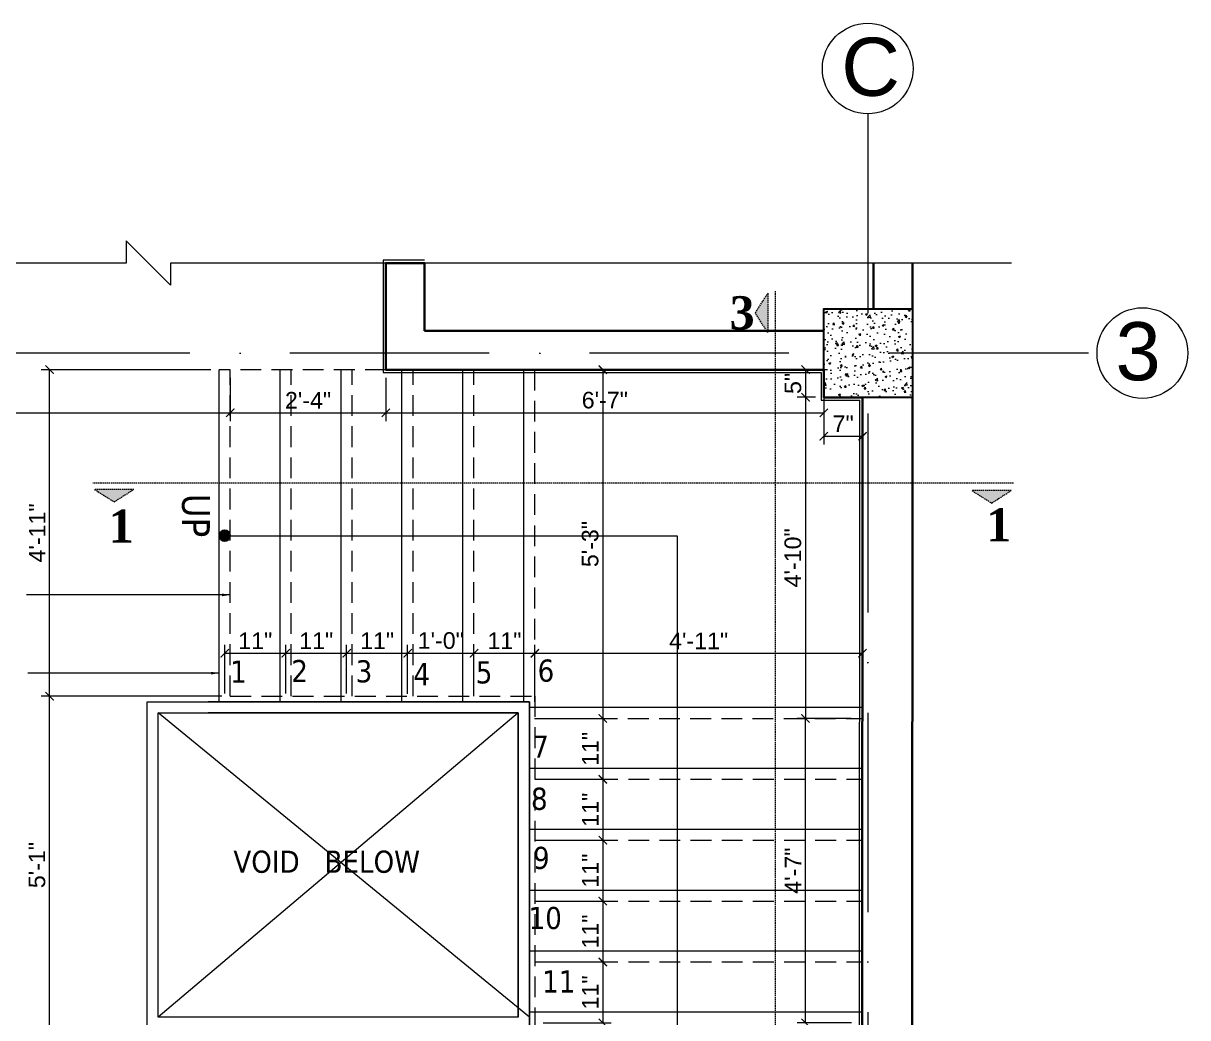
# Model space of a CAD drawing. Header units: inches. Extents: x 10755 to 33653, y -10992 to 10708.
# Drawn here: x 26093.8 to 26304.1, y 4202.5 to 4382.2 of the extents above; entities that cross this region are included whole.
import ezdxf

# ---------------------------------------------------------------- set-up
doc = ezdxf.new("R2010")
doc.units = ezdxf.units.IN
doc.header["$MEASUREMENT"] = 0
doc.linetypes.add('ACAD_ISO10W100', pattern=[18, 12, -3, 0, -3])
doc.linetypes.add('HIDDEN', pattern=[0.375, 0.25, -0.125])
for name, color, linetype, lineweight in [('arrow line', 54, 'Continuous', 9), ('beam in plan', 241, 'HIDDEN', 20), ('centerline', 9, 'ACAD_ISO10W100', 5), ('col', 1, 'Continuous', 30), ('dimension element- 8', 5, 'Continuous', 13), ('DIMINSION', 5, 'Continuous', 15), ('hatch', 33, 'Continuous', 5), ('hatch- rcc', 252, 'Continuous', 5), ('hatch1', 9, 'Continuous', 5), ('hidden line', 4, 'HIDDEN', 9), ('Pillar', 11, 'Continuous', 25), ('PLASTER', 50, 'Continuous', 9), ('plaster line', 160, 'Continuous', 9), ('railing', 33, 'Continuous', 15), ('STAIRCASE', 143, 'Continuous', 15), ('text detail- 8', 115, 'Continuous', 18), ('text- 8', 115, 'Continuous', 18), ('title text 1', 113, 'Continuous', 25), ('wall', 1, 'Continuous', 35)]:
    doc.layers.add(name, color=color, linetype=linetype, lineweight=lineweight)
doc.layers.add('T-TEXT', color=230, linetype='Continuous')
doc.layers.get('DIMINSION').off()
doc.styles.add('arial', font='arial.ttf')
doc.styles.add('Prajwal', font='stylu.ttf', dxfattribs={"height": 9})
doc.styles.get("Standard").update_dxf_attribs({"font": 'arial.ttf'})
doc.styles.add('suren', font='times.ttf', dxfattribs={"height": 4})
doc.dimstyles.new('s3', dxfattribs={"dimscale": 3, "dimtxt": 1, "dimasz": 0.5, "dimexe": 0.5, "dimexo": 0.5, "dimgap": 0.25, "dimtad": 1, "dimzin": 3, "dimdsep": 46, "dimlunit": 4, "dimtxsty": 'Standard', "dimblk": 'ARCHTICK', "dimcen": 0, "dimclrd": 256, "dimclre": 256, "dimclrt": 6, "dimadec": 0, "dimazin": 0, "dimtfac": 0.5, "dimtix": 1, "dimtmove": 1, "dimatfit": 3, "dimfxl": 0.5, "dimfrac": 1, "dimtolj": 1, "dimtzin": 0, "dimarcsym": 1})

# ---------------------------------------------------------------- blocks, each defined once
blk = doc.blocks.new('ETERWEWE')
at = {"layer": 'hatch- rcc', "linetype": 'Continuous', "ltscale": 30}
h = blk.add_hatch(dxfattribs=at)
h.set_pattern_fill('AR-CONC', color=256, scale=0.5, style=0)
h.set_pattern_definition([(50, (0, 0), (3.586300913, -0.313760675), [0.375, -4.125]), (355, (0, 0), (-0.69375667, 3.76096067), [0.3, -3.3]), (100.4514445, (0.299, -0.026), (2.89254423, 3.447199955), [0.31870096, -3.50571056]), (46.1842, (0, 1), (5.33620665, -0.8275964), [0.5625, -6.1875]), (96.6356355, (0.4447, 0.931), (4.67330973, 4.870593), [0.47805171, -5.2585688]), (351.184164, (0, 1), (4.67330973, 4.870593), [0.45, -4.95]), (21, (0.5, 0.75), (2.98453526, -2.013094453), [0.375, -4.125]), (326, (0.5, 0.75), (1.21657666, 3.625750225), [0.3, -3.3]), (71.4514447, (0.7487, 0.5822), (4.20111188, 1.612655764), [0.31870095, -3.50571056]), (37.5, (0, 0), (0.060799277, 1.664469269), [0, -3.26, 0, -3.35, 0, -3.3125]), (7.5, (0, 0), (1.315347687, 1.97205856), [0, -1.91, 0, -3.185, 0, -1.2625]), (327.5, (-1.115, 0), (2.669112181, -0.112774359), [0, -1.25, 0, -3.9, 0, -5.175]), (317.5, (-1.615, 0), (2.915930847, 0.50052491), [0, -1.625, 0, -2.59, 0, -3.675])])
h.paths.add_polyline_path([(159423.23, -3794.58), (159439.23, -3794.58), (159439.23, -3778.58), (159423.23, -3778.58)])
at = {"layer": 'col', "linetype": 'Continuous', "ltscale": 30}
blk.add_lwpolyline([(159423.23, -3794.58), (159423.23, -3778.58), (159439.23, -3778.58), (159439.23, -3794.58), (159423.23, -3794.58)], dxfattribs=at)
blk = doc.blocks.new('_ArchTick')
at = {"color": 0, "const_width": 0.15}
blk.add_lwpolyline([(-0.5, -0.5), (0.5, 0.5)], dxfattribs=at)
blk = doc.blocks.new('*D2105')
at = {"layer": 'Defpoints', "color": 0, "transparency": 16777216}
for p in [(11359.75, -657.84), (11348.75, -666.59), (11359.75, -666.6)]:
    blk.add_point(p, dxfattribs=at)
at = {"layer": 'dimension element- 8', "lineweight": -2, "transparency": 16777216}
for p, q in [((11348.75, -665.09), (11348.75, -656.34)), ((11348.75, -657.84), (11359.75, -657.84)), ((11359.75, -665.1), (11359.75, -656.34))]:
    blk.add_line(p, q, dxfattribs=at)
at = {"layer": 'dimension element- 8', "lineweight": -2, "transparency": 16777216, "xscale": 1.5, "yscale": 1.5, "zscale": 1.5, "rotation": 180}
blk.add_blockref('_ArchTick', (11348.75, -657.84), dxfattribs=at)
at = {"layer": 'dimension element- 8', "lineweight": -2, "transparency": 16777216, "xscale": 1.5, "yscale": 1.5, "zscale": 1.5}
blk.add_blockref('_ArchTick', (11359.75, -657.84), dxfattribs=at)
at = {"layer": 'dimension element- 8', "color": 6, "transparency": 16777216, "insert": (11354.25, -655.58), "char_height": 3, "attachment_point": 5}
blk.add_mtext('\\A1;11"', dxfattribs=at)
blk = doc.blocks.new('*D2106')
at = {"layer": 'Defpoints', "color": 0, "transparency": 16777216}
for p in [(11370.75, -657.84), (11359.75, -666.6), (11370.75, -666.6)]:
    blk.add_point(p, dxfattribs=at)
at = {"layer": 'dimension element- 8', "lineweight": -2, "transparency": 16777216}
for p, q in [((11359.75, -665.1), (11359.75, -656.34)), ((11359.75, -657.84), (11370.75, -657.84)), ((11370.75, -665.1), (11370.75, -656.34))]:
    blk.add_line(p, q, dxfattribs=at)
at = {"layer": 'dimension element- 8', "lineweight": -2, "transparency": 16777216, "xscale": 1.5, "yscale": 1.5, "zscale": 1.5, "rotation": 180}
blk.add_blockref('_ArchTick', (11359.75, -657.84), dxfattribs=at)
at = {"layer": 'dimension element- 8', "lineweight": -2, "transparency": 16777216, "xscale": 1.5, "yscale": 1.5, "zscale": 1.5}
blk.add_blockref('_ArchTick', (11370.75, -657.84), dxfattribs=at)
at = {"layer": 'dimension element- 8', "color": 6, "transparency": 16777216, "insert": (11365.25, -655.58), "char_height": 3, "attachment_point": 5}
blk.add_mtext('\\A1;11"', dxfattribs=at)
blk = doc.blocks.new('*D2107')
at = {"layer": 'Defpoints', "color": 0, "transparency": 16777216}
for p in [(11381.76, -657.84), (11370.75, -666.6), (11381.76, -666.64)]:
    blk.add_point(p, dxfattribs=at)
at = {"layer": 'dimension element- 8', "lineweight": -2, "transparency": 16777216}
for p, q in [((11370.75, -665.1), (11370.75, -656.34)), ((11370.75, -657.84), (11381.76, -657.84)), ((11381.76, -665.14), (11381.76, -656.34))]:
    blk.add_line(p, q, dxfattribs=at)
at = {"layer": 'dimension element- 8', "lineweight": -2, "transparency": 16777216, "xscale": 1.5, "yscale": 1.5, "zscale": 1.5, "rotation": 180}
blk.add_blockref('_ArchTick', (11370.75, -657.84), dxfattribs=at)
at = {"layer": 'dimension element- 8', "lineweight": -2, "transparency": 16777216, "xscale": 1.5, "yscale": 1.5, "zscale": 1.5}
blk.add_blockref('_ArchTick', (11381.76, -657.84), dxfattribs=at)
at = {"layer": 'dimension element- 8', "color": 6, "transparency": 16777216, "insert": (11376.25, -655.58), "char_height": 3, "attachment_point": 5}
blk.add_mtext('\\A1;11"', dxfattribs=at)
blk = doc.blocks.new('*D2108')
at = {"layer": 'Defpoints', "color": 0, "transparency": 16777216}
for p in [(11463.88, -657.85), (11404.74, -665.59), (11463.88, -668.59)]:
    blk.add_point(p, dxfattribs=at)
at = {"layer": 'dimension element- 8', "lineweight": -2, "transparency": 16777216}
for p, q in [((11404.74, -664.09), (11404.74, -656.35)), ((11404.74, -657.85), (11463.88, -657.85)), ((11463.88, -667.09), (11463.88, -656.35))]:
    blk.add_line(p, q, dxfattribs=at)
at = {"layer": 'dimension element- 8', "lineweight": -2, "transparency": 16777216, "xscale": 1.5, "yscale": 1.5, "zscale": 1.5, "rotation": 180}
blk.add_blockref('_ArchTick', (11404.74, -657.85), dxfattribs=at)
at = {"layer": 'dimension element- 8', "lineweight": -2, "transparency": 16777216, "xscale": 1.5, "yscale": 1.5, "zscale": 1.5}
blk.add_blockref('_ArchTick', (11463.88, -657.85), dxfattribs=at)
at = {"layer": 'dimension element- 8', "color": 6, "transparency": 16777216, "insert": (11434.31, -655.6), "char_height": 3, "attachment_point": 5}
blk.add_mtext('\\A1;4\'-11"', dxfattribs=at)
blk = doc.blocks.new('*D2109')
at = {"layer": 'Defpoints', "color": 0, "transparency": 16777216}
for p in [(11405.74, -606.61), (11405.74, -669.61), (11417.01, -669.61)]:
    blk.add_point(p, dxfattribs=at)
at = {"layer": 'dimension element- 8', "lineweight": -2, "transparency": 16777216}
for p, q in [((11407.24, -606.61), (11418.51, -606.61)), ((11417.01, -606.61), (11417.01, -669.61)), ((11407.24, -669.61), (11418.51, -669.61))]:
    blk.add_line(p, q, dxfattribs=at)
at = {"layer": 'dimension element- 8', "lineweight": -2, "transparency": 16777216, "xscale": 1.5, "yscale": 1.5, "zscale": 1.5}
for p, rotation in [((11417.01, -606.61), 90), ((11417.01, -669.61), 270)]:
    blk.add_blockref('_ArchTick', p, dxfattribs=dict(at, rotation=rotation))
at = {"layer": 'dimension element- 8', "color": 6, "transparency": 16777216, "insert": (11414.72, -638.11), "char_height": 3, "attachment_point": 5, "rotation": 90}
blk.add_mtext('\\A1;5\'-3"', dxfattribs=at)
blk = doc.blocks.new('*D2110')
at = {"layer": 'Defpoints', "color": 0, "transparency": 16777216}
for p in [(11405.74, -669.61), (11404.74, -680.61), (11417.01, -680.61)]:
    blk.add_point(p, dxfattribs=at)
at = {"layer": 'dimension element- 8', "lineweight": -2, "transparency": 16777216}
for p, q in [((11407.24, -669.61), (11418.51, -669.61)), ((11417.01, -669.61), (11417.01, -680.61)), ((11406.24, -680.61), (11418.51, -680.61))]:
    blk.add_line(p, q, dxfattribs=at)
at = {"layer": 'dimension element- 8', "lineweight": -2, "transparency": 16777216, "xscale": 1.5, "yscale": 1.5, "zscale": 1.5}
for p, rotation in [((11417.01, -669.61), 90), ((11417.01, -680.61), 270)]:
    blk.add_blockref('_ArchTick', p, dxfattribs=dict(at, rotation=rotation))
at = {"layer": 'dimension element- 8', "color": 6, "transparency": 16777216, "insert": (11414.75, -675.11), "char_height": 3, "attachment_point": 5, "rotation": 90}
blk.add_mtext('\\A1;11"', dxfattribs=at)
blk = doc.blocks.new('*D2111')
at = {"layer": 'Defpoints', "color": 0, "transparency": 16777216}
for p in [(11404.74, -680.61), (11404.74, -691.61), (11417.01, -691.61)]:
    blk.add_point(p, dxfattribs=at)
at = {"layer": 'dimension element- 8', "lineweight": -2, "transparency": 16777216}
for p, q in [((11406.24, -680.61), (11418.51, -680.61)), ((11417.01, -680.61), (11417.01, -691.61)), ((11406.24, -691.61), (11418.51, -691.61))]:
    blk.add_line(p, q, dxfattribs=at)
at = {"layer": 'dimension element- 8', "lineweight": -2, "transparency": 16777216, "xscale": 1.5, "yscale": 1.5, "zscale": 1.5}
for p, rotation in [((11417.01, -680.61), 90), ((11417.01, -691.61), 270)]:
    blk.add_blockref('_ArchTick', p, dxfattribs=dict(at, rotation=rotation))
at = {"layer": 'dimension element- 8', "color": 6, "transparency": 16777216, "insert": (11414.75, -686.11), "char_height": 3, "attachment_point": 5, "rotation": 90}
blk.add_mtext('\\A1;11"', dxfattribs=at)
blk = doc.blocks.new('*D2112')
at = {"layer": 'Defpoints', "color": 0, "transparency": 16777216}
for p in [(11404.74, -691.61), (11404.74, -702.61), (11417.01, -702.61)]:
    blk.add_point(p, dxfattribs=at)
at = {"layer": 'dimension element- 8', "lineweight": -2, "transparency": 16777216}
for p, q in [((11406.24, -691.61), (11418.51, -691.61)), ((11417.01, -691.61), (11417.01, -702.61)), ((11406.24, -702.61), (11418.51, -702.61))]:
    blk.add_line(p, q, dxfattribs=at)
at = {"layer": 'dimension element- 8', "lineweight": -2, "transparency": 16777216, "xscale": 1.5, "yscale": 1.5, "zscale": 1.5}
for p, rotation in [((11417.01, -691.61), 90), ((11417.01, -702.61), 270)]:
    blk.add_blockref('_ArchTick', p, dxfattribs=dict(at, rotation=rotation))
at = {"layer": 'dimension element- 8', "color": 6, "transparency": 16777216, "insert": (11414.75, -697.11), "char_height": 3, "attachment_point": 5, "rotation": 90}
blk.add_mtext('\\A1;11"', dxfattribs=at)
blk = doc.blocks.new('*D2113')
at = {"layer": 'Defpoints', "color": 0, "transparency": 16777216}
for p in [(11404.74, -702.61), (11404.74, -713.61), (11417.01, -713.61)]:
    blk.add_point(p, dxfattribs=at)
at = {"layer": 'dimension element- 8', "lineweight": -2, "transparency": 16777216}
for p, q in [((11406.24, -702.61), (11418.51, -702.61)), ((11417.01, -702.61), (11417.01, -713.61)), ((11406.24, -713.61), (11418.51, -713.61))]:
    blk.add_line(p, q, dxfattribs=at)
at = {"layer": 'dimension element- 8', "lineweight": -2, "transparency": 16777216, "xscale": 1.5, "yscale": 1.5, "zscale": 1.5}
for p, rotation in [((11417.01, -702.61), 90), ((11417.01, -713.61), 270)]:
    blk.add_blockref('_ArchTick', p, dxfattribs=dict(at, rotation=rotation))
at = {"layer": 'dimension element- 8', "color": 6, "transparency": 16777216, "insert": (11414.75, -708.11), "char_height": 3, "attachment_point": 5, "rotation": 90}
blk.add_mtext('\\A1;11"', dxfattribs=at)
blk = doc.blocks.new('*D2114')
at = {"layer": 'Defpoints', "color": 0, "transparency": 16777216}
for p in [(11404.74, -713.61), (11404.74, -724.61), (11417.01, -724.61)]:
    blk.add_point(p, dxfattribs=at)
at = {"layer": 'dimension element- 8', "lineweight": -2, "transparency": 16777216}
for p, q in [((11406.24, -713.61), (11418.51, -713.61)), ((11417.01, -713.61), (11417.01, -724.61)), ((11406.24, -724.61), (11418.51, -724.61))]:
    blk.add_line(p, q, dxfattribs=at)
at = {"layer": 'dimension element- 8', "lineweight": -2, "transparency": 16777216, "xscale": 1.5, "yscale": 1.5, "zscale": 1.5}
for p, rotation in [((11417.01, -713.61), 90), ((11417.01, -724.61), 270)]:
    blk.add_blockref('_ArchTick', p, dxfattribs=dict(at, rotation=rotation))
at = {"layer": 'dimension element- 8', "color": 6, "transparency": 16777216, "insert": (11414.75, -719.11), "char_height": 3, "attachment_point": 5, "rotation": 90}
blk.add_mtext('\\A1;11"', dxfattribs=at)
blk = doc.blocks.new('*D2120')
at = {"layer": 'Defpoints', "color": 0, "transparency": 16777216}
for p in [(11456.91, -606.59), (11453.61, -611.59), (11456.91, -611.59)]:
    blk.add_point(p, dxfattribs=at)
at = {"layer": 'dimension element- 8', "lineweight": -2, "transparency": 16777216}
for p, q in [((11455.41, -606.59), (11452.11, -606.59)), ((11453.61, -606.59), (11453.61, -611.59)), ((11455.41, -611.59), (11452.11, -611.59))]:
    blk.add_line(p, q, dxfattribs=at)
at = {"layer": 'dimension element- 8', "lineweight": -2, "transparency": 16777216, "xscale": 1.5, "yscale": 1.5, "zscale": 1.5}
for p, rotation in [((11453.61, -606.59), 90), ((11453.61, -611.59), 270)]:
    blk.add_blockref('_ArchTick', p, dxfattribs=dict(at, rotation=rotation))
at = {"layer": 'dimension element- 8', "color": 6, "transparency": 16777216, "insert": (11451.34, -609.09), "char_height": 3, "attachment_point": 5, "rotation": 90}
blk.add_mtext('\\A1;5"', dxfattribs=at)
blk = doc.blocks.new('*D2121')
at = {"layer": 'Defpoints', "color": 0, "transparency": 16777216}
for p in [(11456.91, -611.59), (11453.61, -669.61), (11463.38, -669.61)]:
    blk.add_point(p, dxfattribs=at)
at = {"layer": 'dimension element- 8', "lineweight": -2, "transparency": 16777216}
for p, q in [((11455.41, -611.59), (11452.11, -611.59)), ((11453.61, -611.59), (11453.61, -669.61)), ((11461.88, -669.61), (11452.11, -669.61))]:
    blk.add_line(p, q, dxfattribs=at)
at = {"layer": 'dimension element- 8', "lineweight": -2, "transparency": 16777216, "xscale": 1.5, "yscale": 1.5, "zscale": 1.5}
for p, rotation in [((11453.61, -611.59), 90), ((11453.61, -669.61), 270)]:
    blk.add_blockref('_ArchTick', p, dxfattribs=dict(at, rotation=rotation))
at = {"layer": 'dimension element- 8', "color": 6, "transparency": 16777216, "insert": (11451.33, -640.6), "char_height": 3, "attachment_point": 5, "rotation": 90}
blk.add_mtext('\\A1;4\'-10"', dxfattribs=at)
blk = doc.blocks.new('*D2122')
at = {"layer": 'Defpoints', "color": 0, "transparency": 16777216}
for p in [(11456.91, -611.59), (11463.91, -611.59), (11463.91, -618.63)]:
    blk.add_point(p, dxfattribs=at)
at = {"layer": 'dimension element- 8', "lineweight": -2, "transparency": 16777216}
for p, q in [((11456.91, -613.09), (11456.91, -620.13)), ((11463.91, -613.09), (11463.91, -620.13)), ((11456.91, -618.63), (11463.91, -618.63))]:
    blk.add_line(p, q, dxfattribs=at)
at = {"layer": 'dimension element- 8', "lineweight": -2, "transparency": 16777216, "xscale": 1.5, "yscale": 1.5, "zscale": 1.5, "rotation": 180}
blk.add_blockref('_ArchTick', (11456.91, -618.63), dxfattribs=at)
at = {"layer": 'dimension element- 8', "lineweight": -2, "transparency": 16777216, "xscale": 1.5, "yscale": 1.5, "zscale": 1.5}
blk.add_blockref('_ArchTick', (11463.91, -618.63), dxfattribs=at)
at = {"layer": 'dimension element- 8', "color": 6, "transparency": 16777216, "insert": (11460.41, -616.38), "char_height": 3, "attachment_point": 5}
blk.add_mtext('\\A1;7"', dxfattribs=at)
blk = doc.blocks.new('*D2123')
at = {"layer": 'Defpoints', "color": 0, "transparency": 16777216}
for p in [(11349.74, -606.61), (11247.96, -611.59), (11349.74, -614.4)]:
    blk.add_point(p, dxfattribs=at)
at = {"layer": 'dimension element- 8', "lineweight": -2, "transparency": 16777216}
for p, q in [((11349.74, -608.11), (11349.74, -615.9)), ((11247.96, -613.09), (11247.96, -615.9)), ((11247.96, -614.4), (11349.74, -614.4))]:
    blk.add_line(p, q, dxfattribs=at)
at = {"layer": 'dimension element- 8', "lineweight": -2, "transparency": 16777216, "xscale": 1.5, "yscale": 1.5, "zscale": 1.5, "rotation": 180}
blk.add_blockref('_ArchTick', (11247.96, -614.4), dxfattribs=at)
at = {"layer": 'dimension element- 8', "lineweight": -2, "transparency": 16777216, "xscale": 1.5, "yscale": 1.5, "zscale": 1.5}
blk.add_blockref('_ArchTick', (11349.74, -614.4), dxfattribs=at)
at = {"layer": 'dimension element- 8', "color": 6, "transparency": 16777216, "insert": (11298.85, -612.12), "char_height": 3, "attachment_point": 5}
blk.add_mtext('\\A1;8\'-6"', dxfattribs=at)
blk = doc.blocks.new('*D2124')
at = {"layer": 'Defpoints', "color": 0, "transparency": 16777216}
for p in [(11349.74, -606.61), (11377.82, -606.59), (11377.82, -614.4)]:
    blk.add_point(p, dxfattribs=at)
at = {"layer": 'dimension element- 8', "lineweight": -2, "transparency": 16777216}
for p, q in [((11349.74, -608.11), (11349.74, -615.9)), ((11377.82, -608.09), (11377.82, -615.9)), ((11349.74, -614.4), (11377.82, -614.4))]:
    blk.add_line(p, q, dxfattribs=at)
at = {"layer": 'dimension element- 8', "lineweight": -2, "transparency": 16777216, "xscale": 1.5, "yscale": 1.5, "zscale": 1.5, "rotation": 180}
blk.add_blockref('_ArchTick', (11349.74, -614.4), dxfattribs=at)
at = {"layer": 'dimension element- 8', "lineweight": -2, "transparency": 16777216, "xscale": 1.5, "yscale": 1.5, "zscale": 1.5}
blk.add_blockref('_ArchTick', (11377.82, -614.4), dxfattribs=at)
at = {"layer": 'dimension element- 8', "color": 6, "transparency": 16777216, "insert": (11363.78, -612.14), "char_height": 3, "attachment_point": 5}
blk.add_mtext('\\A1;2\'-4"', dxfattribs=at)
blk = doc.blocks.new('*D2125')
at = {"layer": 'Defpoints', "color": 0, "transparency": 16777216}
for p in [(11377.82, -606.59), (11456.91, -606.59), (11456.91, -614.4)]:
    blk.add_point(p, dxfattribs=at)
at = {"layer": 'dimension element- 8', "lineweight": -2, "transparency": 16777216}
for p, q in [((11377.82, -608.09), (11377.82, -615.9)), ((11456.91, -608.09), (11456.91, -615.9)), ((11377.82, -614.4), (11456.91, -614.4))]:
    blk.add_line(p, q, dxfattribs=at)
at = {"layer": 'dimension element- 8', "lineweight": -2, "transparency": 16777216, "xscale": 1.5, "yscale": 1.5, "zscale": 1.5, "rotation": 180}
blk.add_blockref('_ArchTick', (11377.82, -614.4), dxfattribs=at)
at = {"layer": 'dimension element- 8', "lineweight": -2, "transparency": 16777216, "xscale": 1.5, "yscale": 1.5, "zscale": 1.5}
blk.add_blockref('_ArchTick', (11456.91, -614.4), dxfattribs=at)
at = {"layer": 'dimension element- 8', "color": 6, "transparency": 16777216, "insert": (11417.37, -612.12), "char_height": 3, "attachment_point": 5}
blk.add_mtext('\\A1;6\'-7"', dxfattribs=at)
blk = doc.blocks.new('*D2131')
at = {"layer": 'Defpoints', "color": 0, "transparency": 16777216}
for p in [(11393.74, -657.84), (11381.76, -666.64), (11393.74, -666.6)]:
    blk.add_point(p, dxfattribs=at)
at = {"layer": 'dimension element- 8', "lineweight": -2, "transparency": 16777216}
for p, q in [((11381.76, -665.14), (11381.76, -656.34)), ((11381.76, -657.84), (11393.74, -657.84)), ((11393.74, -665.1), (11393.74, -656.34))]:
    blk.add_line(p, q, dxfattribs=at)
at = {"layer": 'dimension element- 8', "lineweight": -2, "transparency": 16777216, "xscale": 1.5, "yscale": 1.5, "zscale": 1.5, "rotation": 180}
blk.add_blockref('_ArchTick', (11381.76, -657.84), dxfattribs=at)
at = {"layer": 'dimension element- 8', "lineweight": -2, "transparency": 16777216, "xscale": 1.5, "yscale": 1.5, "zscale": 1.5}
blk.add_blockref('_ArchTick', (11393.74, -657.84), dxfattribs=at)
at = {"layer": 'dimension element- 8', "color": 6, "transparency": 16777216, "insert": (11387.75, -655.56), "char_height": 3, "attachment_point": 5}
blk.add_mtext('\\A1;1\'-0"', dxfattribs=at)
blk = doc.blocks.new('*D2132')
at = {"layer": 'Defpoints', "color": 0, "transparency": 16777216}
for p in [(11404.74, -657.84), (11404.74, -665.59), (11393.74, -666.6)]:
    blk.add_point(p, dxfattribs=at)
at = {"layer": 'dimension element- 8', "lineweight": -2, "transparency": 16777216}
for p, q in [((11393.74, -665.1), (11393.74, -656.34)), ((11393.74, -657.84), (11404.74, -657.84)), ((11404.74, -664.09), (11404.74, -656.34))]:
    blk.add_line(p, q, dxfattribs=at)
at = {"layer": 'dimension element- 8', "lineweight": -2, "transparency": 16777216, "xscale": 1.5, "yscale": 1.5, "zscale": 1.5, "rotation": 180}
blk.add_blockref('_ArchTick', (11393.74, -657.84), dxfattribs=at)
at = {"layer": 'dimension element- 8', "lineweight": -2, "transparency": 16777216, "xscale": 1.5, "yscale": 1.5, "zscale": 1.5}
blk.add_blockref('_ArchTick', (11404.74, -657.84), dxfattribs=at)
at = {"layer": 'dimension element- 8', "color": 6, "transparency": 16777216, "insert": (11399.24, -655.58), "char_height": 3, "attachment_point": 5}
blk.add_mtext('\\A1;11"', dxfattribs=at)
blk = doc.blocks.new('*D2128')
at = {"layer": 'Defpoints', "color": 0, "transparency": 16777216}
for p in [(11317.11, -665.59), (11349.74, -665.59), (11335.88, -726.61)]:
    blk.add_point(p, dxfattribs=at)
at = {"layer": 'dimension element- 8', "lineweight": -2, "transparency": 16777216}
for p, q in [((11348.24, -665.59), (11315.61, -665.59)), ((11317.11, -726.61), (11317.11, -665.59)), ((11334.38, -726.61), (11315.61, -726.61))]:
    blk.add_line(p, q, dxfattribs=at)
at = {"layer": 'dimension element- 8', "lineweight": -2, "transparency": 16777216, "xscale": 1.5, "yscale": 1.5, "zscale": 1.5}
for p, rotation in [((11317.11, -665.59), 90), ((11317.11, -726.61), 270)]:
    blk.add_blockref('_ArchTick', p, dxfattribs=dict(at, rotation=rotation))
at = {"layer": 'dimension element- 8', "color": 6, "transparency": 16777216, "insert": (11314.83, -696.1), "char_height": 3, "attachment_point": 5, "rotation": 90}
blk.add_mtext('\\A1;5\'-1"', dxfattribs=at)
blk = doc.blocks.new('*D2129')
at = {"layer": 'Defpoints', "color": 0, "transparency": 16777216}
for p in [(11317.11, -606.61), (11347.74, -606.61), (11349.74, -665.59)]:
    blk.add_point(p, dxfattribs=at)
at = {"layer": 'dimension element- 8', "lineweight": -2, "transparency": 16777216}
for p, q in [((11346.24, -606.61), (11315.61, -606.61)), ((11317.11, -665.59), (11317.11, -606.61)), ((11348.24, -665.59), (11315.61, -665.59))]:
    blk.add_line(p, q, dxfattribs=at)
at = {"layer": 'dimension element- 8', "lineweight": -2, "transparency": 16777216, "xscale": 1.5, "yscale": 1.5, "zscale": 1.5}
for p, rotation in [((11317.11, -606.61), 90), ((11317.11, -665.59), 270)]:
    blk.add_blockref('_ArchTick', p, dxfattribs=dict(at, rotation=rotation))
at = {"layer": 'dimension element- 8', "color": 6, "transparency": 16777216, "insert": (11314.86, -636.1), "char_height": 3, "attachment_point": 5, "rotation": 90}
blk.add_mtext('\\A1;4\'-11"', dxfattribs=at)
blk = doc.blocks.new('*D2130')
at = {"layer": 'Defpoints', "color": 0, "transparency": 16777216}
for p in [(11453.61, -669.61), (11463.38, -669.61), (11463.41, -724.61)]:
    blk.add_point(p, dxfattribs=at)
at = {"layer": 'dimension element- 8', "lineweight": -2, "transparency": 16777216}
for p, q in [((11461.88, -669.61), (11452.11, -669.61)), ((11453.61, -724.61), (11453.61, -669.61)), ((11461.91, -724.61), (11452.11, -724.61))]:
    blk.add_line(p, q, dxfattribs=at)
at = {"layer": 'dimension element- 8', "lineweight": -2, "transparency": 16777216, "xscale": 1.5, "yscale": 1.5, "zscale": 1.5}
for p, rotation in [((11453.61, -669.61), 90), ((11453.61, -724.61), 270)]:
    blk.add_blockref('_ArchTick', p, dxfattribs=dict(at, rotation=rotation))
at = {"layer": 'dimension element- 8', "color": 6, "transparency": 16777216, "insert": (11451.36, -697.11), "char_height": 3, "attachment_point": 5, "rotation": 90}
blk.add_mtext('\\A1;4\'-7"', dxfattribs=at)
blk = doc.blocks.new('A$C55F06A0D')
for points in [[(1293.93, 498.047), (1291.677, 494.496), (1293.93, 490.945)], [(1179.451, 462.62), (1175.9, 460.366), (1172.349, 462.62)], [(1337.91, 462.405), (1334.359, 460.151), (1330.808, 462.405)]]:
    blk.add_hatch(color=256).paths.add_polyline_path(points)
at = {"layer": 'Pillar', "ltscale": 100}
h = blk.add_hatch(color=256, dxfattribs=at)
edge = h.paths.add_edge_path()
edge.add_ellipse((1195.882, 454.258), major_axis=(0.707, 0.707), ratio=1, start_angle=315, end_angle=495)
edge.add_ellipse((1195.882, 454.258), major_axis=(0.707, 0.707), ratio=1, start_angle=135, end_angle=315)
h = blk.add_hatch(color=256, dxfattribs=at)
edge = h.paths.add_edge_path()
edge.add_ellipse((1195.882, 454.256), major_axis=(0.707, 0.707), ratio=1, start_angle=135, end_angle=495)
for p, q in [((1295.265, 498.417), (1295.265, 285.063)), ((1338.28, 463.74), (1172.083, 463.74))]:
    blk.add_line(p, q)
for points in [[(1291.677, 494.496), (1293.93, 498.047), (1293.93, 490.945)], [(1175.9, 460.366), (1179.451, 462.62), (1172.349, 462.62)], [(1334.359, 460.151), (1337.91, 462.405), (1330.808, 462.405)]]:
    blk.add_lwpolyline(points, close=True)
at = {"layer": 'arrow line'}
for p, q in [((1195.882, 454.256), (1277.587, 454.256)), ((1277.587, 454.256), (1277.587, 335.477))]:
    blk.add_line(p, q, dxfattribs=at)
at = {"layer": 'centerline', "ltscale": 3}
for p, q in [((1311.975, 530.458), (1311.975, 248.2)), ((1351.852, 487.249), (1014.667, 487.249))]:
    blk.add_line(p, q, dxfattribs=at)
at = {"layer": 'centerline', "linetype": 'Continuous'}
for centre in [(1311.975, 538.642), (1361.58, 487.249)]:
    blk.add_circle(centre, 8.184, dxfattribs=at)
at = {"layer": 'hatch'}
blk.add_lwpolyline([(1337.922, 503.501), (1186.056, 503.501), (1186.056, 499.501), (1178.056, 507.501), (1178.056, 503.501), (1028.614, 503.501)], dxfattribs=at)
at = {"layer": 'hatch1', "linetype": 'Continuous', "ltscale": 30}
for p, q in [((1250.881, 367.249), (1183.881, 422.263)), ((1248.882, 422.25), (1183.881, 367.249))]:
    blk.add_line(p, q, dxfattribs=at)
at = {"layer": 'hidden line', "ltscale": 15}
for p, q in [((1224.966, 484.249), (1194.882, 484.249)), ((1196.882, 425.263), (1196.882, 484.249)), ((1207.882, 425.263), (1207.882, 484.249)), ((1218.882, 425.263), (1218.882, 484.249)), ((1229.882, 425.263), (1229.882, 484.249)), ((1240.882, 425.263), (1240.882, 484.249)), ((1251.882, 424.249), (1251.882, 484.249)), ((1207.882, 424.26), (1207.882, 424.263)), ((1218.882, 424.258), (1218.882, 424.263)), ((1229.882, 424.255), (1229.882, 424.263)), ((1240.882, 424.252), (1240.882, 424.263)), ((1251.81, 421.249), (1310.882, 421.249)), ((1251.881, 410.249), (1310.882, 410.249)), ((1251.881, 399.249), (1310.882, 399.249)), ((1251.881, 388.249), (1310.882, 388.249)), ((1250.882, 377.249), (1250.881, 377.249)), ((1251.881, 377.249), (1310.882, 377.249))]:
    blk.add_line(p, q, dxfattribs=at)
blk.add_lwpolyline([(1196.882, 425.263), (1251.881, 425.263), (1251.881, 364.249), (1182.881, 364.249)], dxfattribs=at)
at = {"layer": 'Pillar', "ltscale": 100}
blk.add_circle((1195.882, 454.256), 1, dxfattribs=at)
at = {"layer": 'PLASTER'}
blk.add_line((1310.475, 310.753), (1310.553, 478.746), dxfattribs=at)
blk.add_lwpolyline([(1224.466, 483.749), (1303.554, 483.749), (1303.554, 478.749), (1310.553, 478.746)], dxfattribs=at)
at = {"layer": 'plaster line', "linetype": 'Continuous', "ltscale": 30}
blk.add_lwpolyline([(1231.974, 504.001), (1224.466, 504.001), (1224.466, 483.749), (1303.554, 483.749), (1303.554, 478.749), (1310.553, 478.746)], dxfattribs=at)
at = {"layer": 'railing', "linetype": 'Continuous', "ltscale": 30}
for p, q in [((1250.882, 424.249), (1192.882, 424.264)), ((1250.881, 365.249), (1250.882, 424.249)), ((1248.882, 422.249), (1192.882, 422.264)), ((1248.881, 367.249), (1248.882, 422.249)), ((1181.881, 365.249), (1181.881, 367.249))]:
    blk.add_line(p, q, dxfattribs=at)
for points in [[(1181.881, 424.263), (1250.881, 424.263), (1250.881, 365.249), (1181.881, 365.249)], [(1183.881, 422.263), (1248.881, 422.263), (1248.881, 367.249), (1183.881, 367.249)]]:
    blk.add_lwpolyline(points, close=True, dxfattribs=at)
at = {"layer": 'STAIRCASE', "linetype": 'Continuous', "ltscale": 30}
for p, q in [((1194.882, 424.263), (1194.882, 484.249)), ((1205.882, 424.26), (1205.882, 484.249)), ((1216.882, 424.258), (1216.882, 484.249)), ((1227.882, 424.255), (1227.882, 484.249)), ((1238.882, 424.252), (1238.882, 484.249)), ((1249.882, 424.249), (1249.882, 484.249)), ((1250.882, 423.249), (1310.882, 423.249)), ((1239.882, 422.25), (1239.882, 422.252)), ((1250.882, 412.249), (1310.882, 412.249)), ((1250.882, 401.249), (1310.882, 401.249)), ((1250.882, 390.249), (1310.882, 390.249)), ((1250.882, 379.249), (1310.882, 379.249)), ((1250.881, 368.249), (1310.882, 368.249)), ((1195.881, 367.24), (1195.881, 367.25)), ((1206.881, 367.249), (1206.881, 367.25)), ((1217.881, 367.249), (1217.881, 367.25)), ((1228.881, 367.249), (1228.881, 367.25)), ((1239.881, 367.249), (1239.881, 367.25))]:
    blk.add_line(p, q, dxfattribs=at)
at = {"layer": 'wall', "linetype": 'Continuous', "ltscale": 30}
for p, q in [((1313.054, 495.249), (1313.054, 503.501)), ((1320.054, 495.249), (1320.054, 503.501)), ((1304.054, 491.249), (1231.966, 491.249)), ((1310.975, 310.253), (1311.054, 479.253)), ((1319.975, 310.249), (1320.054, 479.249))]:
    blk.add_line(p, q, dxfattribs=at)
blk.add_lwpolyline([(1231.966, 491.249), (1231.966, 503.501), (1224.966, 503.501), (1224.966, 484.249), (1304.054, 484.249), (1304.054, 479.249), (1311.054, 479.246)], dxfattribs=at)
at = {"layer": 'DIMINSION', "linetype": 'Continuous'}
blk.add_blockref('ETERWEWE', (-158119.177, 4273.831), dxfattribs=at)
at = {"layer": 'T-TEXT', "ltscale": 100, "char_height": 10.5, "width": 9.70798, "style": 'suren'}
for s, insert, attachment_point in [('{\\fArial|b0|i0|c0|p34;C}', (1307.206, 544.22), 1), ('{\\fArial|b0|i0|c0|p34;3}', (1364.884, 492.827), 3)]:
    blk.add_mtext(s, dxfattribs=dict(at, insert=insert, attachment_point=attachment_point))
at = {"layer": 'text detail- 8', "char_height": 6, "width": 225.09908, "attachment_point": 1, "style": 'arial'}
for s, insert in [('{\\fTimes New Roman|b1|i0|c0|p18;3}', (1287.033, 497.523)), ('{\\fTimes New Roman|b1|i0|c0|p18;1}', (1174.925, 458.995)), ('{\\fTimes New Roman|b1|i0|c0|p18;1}', (1333.384, 459.211))]:
    blk.add_mtext(s, dxfattribs=dict(at, insert=insert))
at = {"layer": 'title text 1', "color": 7, "insert": (1188.092, 457.7), "char_height": 5, "width": 6.821210263296961e-13, "attachment_point": 7, "rotation": 270, "style": 'Prajwal'}
blk.add_mtext('\\pi-4.137;{\\fTahoma|b0|i0|c0|p34;UP}', dxfattribs=at)
at = {"layer": 'title text 1', "char_height": 4, "width": 6.480149750132112e-13, "attachment_point": 1, "style": 'Prajwal'}
for s, insert in [('\\pxi-0.96767;{\\fTahoma|b0|i0|c0|p34;1}', (1200.723, 431.697)), ('\\pi-2.903;{\\fTahoma|b0|i0|c0|p34;2}', (1210.802, 431.798)), ('\\pi-2.903;{\\fTahoma|b0|i0|c0|p34;3}', (1222.425, 431.757)), ('\\pi-2.903;{\\fTahoma|b0|i0|c0|p34;4}', (1232.847, 431.236)), ('\\pi-2.903;{\\fTahoma|b0|i0|c0|p34;5}', (1244.111, 431.567)), ('\\pi-2.903;{\\fTahoma|b0|i0|c0|p34;6}', (1255.276, 431.887)), ('\\pi-2.903;{\\fTahoma|b0|i0|c0|p34;7}', (1254.314, 418.155)), ('\\pi-2.903;{\\fTahoma|b0|i0|c0|p34;8}', (1254.081, 408.733)), ('\\pi-2.903;{\\fTahoma|b0|i0|c0|p34;9}', (1254.45, 398.049)), ('\\pi-2.903;{\\fTahoma|b0|i0|c0|p34;10}', (1253.653, 387.199)), ('\\pi-6.48e-013,l6.48e-013;{\\fTahoma|b0|i0|c0|p34;11}', (1253.188, 375.721))]:
    blk.add_mtext(s, dxfattribs=dict(at, insert=insert))
at = {"layer": 'title text 1', "color": 7, "insert": (1200.746, 393.284), "char_height": 4, "width": 42.84158, "attachment_point": 7, "style": 'Prajwal'}
blk.add_mtext('\\pi-3.309;{\\fTahoma|b0|i0|c0|p34;VOID   BELOW}', dxfattribs=at)
at = {"layer": 'dimension element- 8'}
for base, p1, p2, picture, middle in [((1196.882, 476.455), (1095.106, 479.262), (1196.882, 484.249), '*D2123', (1145.994, 478.737)), ((1224.966, 476.455), (1196.882, 484.249), (1224.966, 484.262), '*D2124', (1210.924, 478.711)), ((1304.054, 476.455), (1224.966, 484.262), (1304.054, 484.262), '*D2125', (1264.51, 478.737)), ((1311.054, 472.222), (1304.054, 479.262), (1311.054, 479.262), '*D2122', (1307.554, 474.472)), ((1206.888, 433.018), (1195.888, 424.263), (1206.888, 424.26), '*D2105', (1201.388, 435.274)), ((1217.888, 433.018), (1206.888, 424.26), (1217.888, 424.257), '*D2106', (1212.388, 435.274)), ((1228.901, 433.018), (1217.888, 424.257), (1228.901, 424.219), '*D2107', (1223.395, 435.274)), ((1240.882, 433.018), (1228.901, 424.219), (1240.882, 424.252), '*D2131', (1234.892, 435.299)), ((1251.881, 433.018), (1240.882, 424.252), (1251.881, 425.263), '*D2132', (1246.382, 435.274)), ((1311.027, 433.004), (1251.881, 425.263), (1311.027, 422.262), '*D2108', (1281.454, 435.26))]:
    dim = blk.add_linear_dim(base=base, p1=p1, p2=p2, dimstyle='s3', dxfattribs=at)
    dim.commit()
    dim.dimension.update_dxf_attribs({"geometry": picture, "text_midpoint": middle, "insert": (-10152.858, 1090.856)})
for base, p1, p2, picture, middle in [((1164.255, 484.249), (1196.882, 425.263), (1194.882, 484.249), '*D2129', (1161.999, 454.756)), ((1264.149, 421.249), (1252.883, 484.249), (1252.883, 421.249), '*D2109', (1261.866, 452.749)), ((1300.754, 479.262), (1304.054, 484.262), (1304.054, 479.262), '*D2120', (1298.478, 481.762)), ((1300.754, 421.249), (1304.054, 479.262), (1310.527, 421.249), '*D2121', (1298.472, 450.256)), ((1164.255, 425.263), (1183.025, 364.249), (1196.882, 425.263), '*D2128', (1161.973, 394.756)), ((1264.149, 410.249), (1252.883, 421.249), (1251.882, 410.249), '*D2110', (1261.893, 415.749)), ((1300.754, 421.249), (1310.554, 366.249), (1310.527, 421.249), '*D2130', (1298.504, 393.749)), ((1264.149, 399.249), (1251.882, 410.249), (1251.882, 399.249), '*D2111', (1261.893, 404.749)), ((1264.149, 388.249), (1251.882, 399.249), (1251.882, 388.249), '*D2112', (1261.893, 393.749)), ((1264.149, 377.249), (1251.881, 388.249), (1251.881, 377.249), '*D2113', (1261.893, 382.749)), ((1264.149, 366.249), (1251.881, 377.249), (1251.881, 366.249), '*D2114', (1261.893, 371.749))]:
    dim = blk.add_linear_dim(base=base, p1=p1, p2=p2, angle=90, dimstyle='s3', dxfattribs=at)
    dim.commit()
    dim.dimension.update_dxf_attribs({"geometry": picture, "text_midpoint": middle, "insert": (-10152.858, 1090.856)})
at = {"layer": 'text- 8', "linetype": 'Continuous'}
for points in [[(1196.882, 443.557), (1160.095, 443.557)], [(1194.882, 429.422), (1160.335, 429.422)]]:
    blk.add_leader(points, dimstyle='s3', override={"dimgap": 0.25, "dimtad": 0}, dxfattribs=at)

msp = doc.modelspace()

# ---------------------------------------------------------------- block references
at = {"layer": 'beam in plan'}
msp.add_blockref('A$C55F06A0D', (24934.305, 3835.374), dxfattribs=at)

doc.saveas('drawing.dxf')
